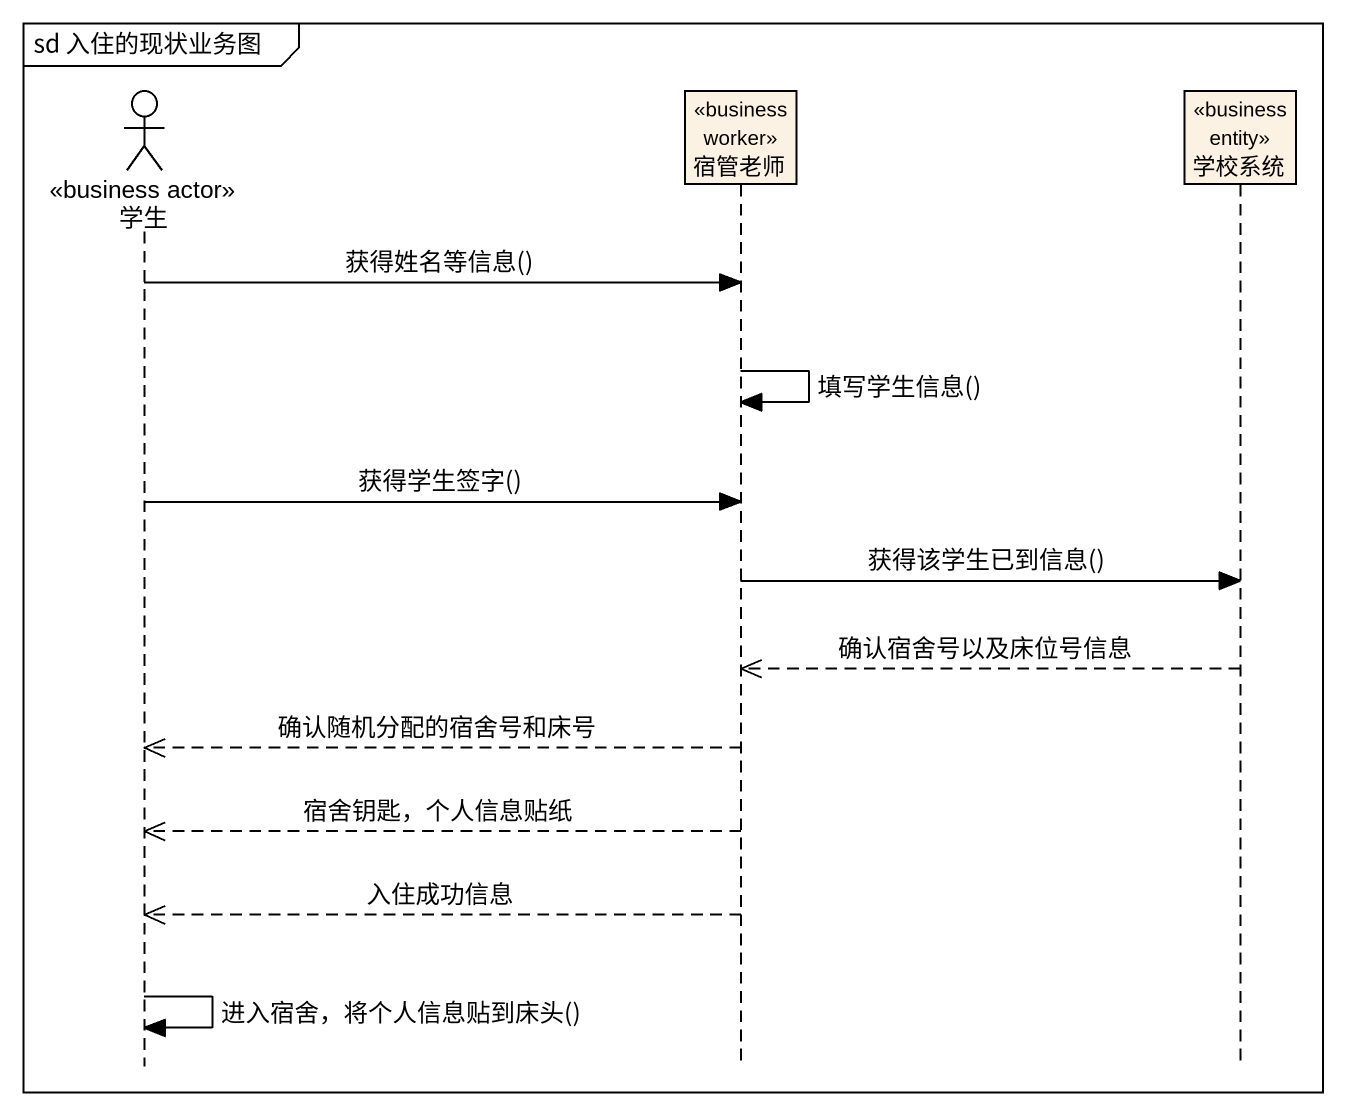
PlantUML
@startuml
mainframe sd 入住的现状业务图
hide footbox
actor 学生 <<business actor>>
participant 宿管老师 <<business worker>>
participant 学校系统 <<business entity>>

学生 -> 宿管老师 : 获得姓名等信息()
宿管老师 -> 宿管老师 : 填写学生信息()
学生 -> 宿管老师 : 获得学生签字()
宿管老师 -> 学校系统 : 获得该学生已到信息()
学校系统 -->> 宿管老师 : 确认宿舍号以及床位号信息
宿管老师 -->> 学生 : 确认随机分配的宿舍号和床号
宿管老师 -->> 学生 : 宿舍钥匙，个人信息贴纸
宿管老师 -->> 学生 : 入住成功信息
学生 -> 学生 : 进入宿舍，将个人信息贴到床头()
@enduml
